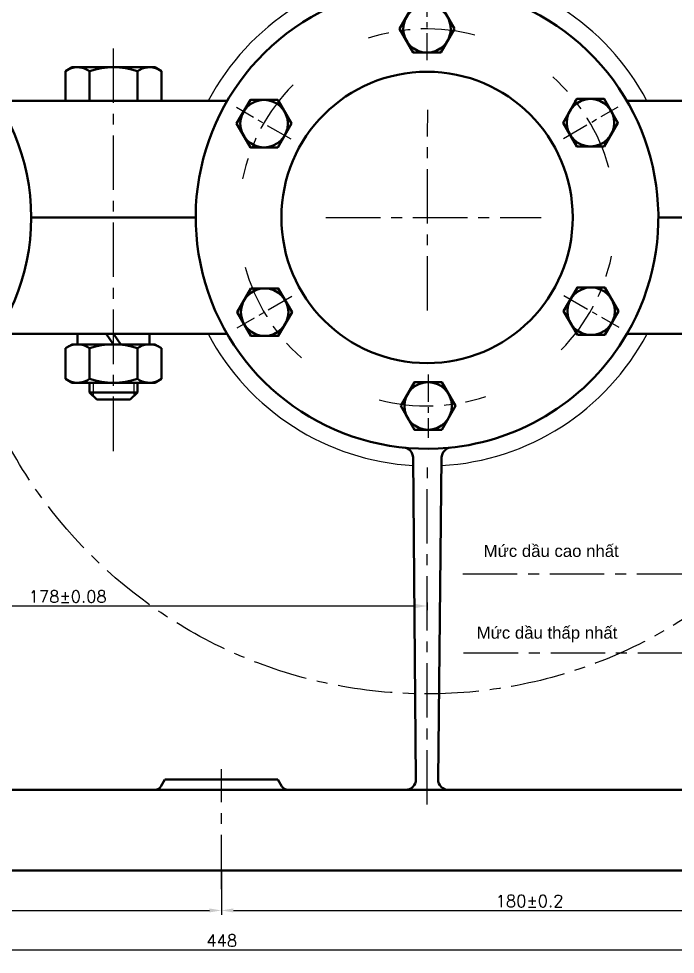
# Model space of a CAD drawing. Header units: millimetres. Extents: x -71 to 1456, y 37 to 827.
# Drawn here: x 158.6 to 350.2, y 383.9 to 656.8 of the extents above; entities that cross this region are included whole.
import ezdxf

# ---------------------------------------------------------------- set-up
doc = ezdxf.new("R2010")
doc.units = ezdxf.units.MM
doc.header["$LTSCALE"] = 0.5
doc.header["$PDMODE"] = 33
doc.header["$PDSIZE"] = 1
doc.linetypes.add('CENTER', pattern=[50.800000000000004, 31.75, -6.35, 6.35, -6.35])
doc.layers.add('BOL', color=7, linetype='Continuous', lineweight=50)
for name, color, linetype in [('CEN', 1, 'CENTER'), ('DIM', 124, 'Continuous'), ('HAT', 3, 'Continuous'), ('THIN', 151, 'Continuous'), ('TXT', 244, 'Continuous')]:
    doc.layers.add(name, color=color, linetype=linetype)
doc.styles.add('DIM', font='simplex.shx')
doc.styles.add('TXT', font='arial.ttf')
doc.dimstyles.new('ISO', dxfattribs={"dimscale": 0, "dimtxt": 3.5, "dimasz": 3.5, "dimexe": 1.25, "dimexo": 0, "dimgap": 1, "dimtad": 1, "dimtoh": 1, "dimtxsty": 'DIM', "dimcen": 2.5, "dimadec": 0, "dimazin": 0, "dimtfac": 1, "dimtmove": 0, "dimatfit": 3, "dimfxl": 1, "dimarcsym": 0})

# ---------------------------------------------------------------- blocks, each defined once
blk = doc.blocks.new('*U12')
at = {"layer": 'CEN'}
blk.add_arc((1.616003716040041, -53.62671080178086), 55, 75.32731451171436, 108.1834535769854, dxfattribs=at)
blk = doc.blocks.new('*U13')
at = {"layer": 'CEN', "color": 0, "linetype": 'ByBlock', "lineweight": -2, "transparency": 16777216}
blk.add_blockref('*U12', (556.4995151874525, 844.1836556418407), dxfattribs=at)
for p, rotation in [((603.7496109212161, 818.7698005116509), 299.9999999999999), ((510.865423169729, 815.9707999702495), 60.00000000000001), ((605.3656146372562, 765.1430897098701), 240), ((512.481426885769, 762.3440891684686), 120), ((559.7315226195326, 736.930234038279), 180)]:
    blk.add_blockref('*U12', p, dxfattribs=dict(at, rotation=rotation))
blk = doc.blocks.new('*D29')
at = {"layer": 'Defpoints', "color": 0, "transparency": 16777216}
for p in [(-66.24646905177839, 809.6002753386424), (191.1643749470035, 809.6002753386424), (-3.220819971996209, 408.3571202968044)]:
    blk.add_point(p, dxfattribs=at)
at = {"layer": 'DIM', "color": 0, "lineweight": -2, "transparency": 16777216}
for p, q in [((191.1643749470035, 809.6002753386424), (-67.49646905177838, 809.6002753386424)), ((-66.24646905177829, 411.8571202968044), (-66.24646905177839, 806.1002753386424)), ((-3.220819971996209, 408.3571202968044), (-67.4964690517783, 408.3571202968044))]:
    blk.add_line(p, q, dxfattribs=at)
at = {"layer": 'DIM', "color": 0, "transparency": 16777216}
for points in [[(-66.82980238511172, 806.1002753386424), (-65.66313571844506, 806.1002753386424), (-66.24646905177839, 809.6002753386424)], [(-66.82980238511162, 411.8571202968044), (-65.66313571844496, 411.8571202968044), (-66.24646905177829, 408.3571202968044)]]:
    blk.add_solid(points, dxfattribs=at)
at = {"layer": 'DIM', "color": 0, "transparency": 16777216, "insert": (-68.99646905177815, 596.1732899820013), "char_height": 3.5, "attachment_point": 5, "rotation": 90, "style": 'DIM'}
blk.add_mtext('{\\Fsimplex|c163;355}', dxfattribs=at)
blk = doc.blocks.new('*D32')
at = {"layer": 'Defpoints', "color": 0, "transparency": 16777216}
for p in [(-5.220819971996207, 410.3571202968042), (442.7791800280038, 410.3571202968042), (-5.220819971996209, 385.1437739907319)]:
    blk.add_point(p, dxfattribs=at)
at = {"layer": 'DIM', "color": 0, "lineweight": -2, "transparency": 16777216}
for p, q in [((-5.220819971996207, 410.3571202968042), (-5.220819971996209, 383.8937739907319)), ((442.7791800280038, 410.3571202968042), (442.7791800280038, 383.8937739907319)), ((439.2791800280038, 385.1437739907319), (-1.720819971996209, 385.1437739907319))]:
    blk.add_line(p, q, dxfattribs=at)
at = {"layer": 'DIM', "color": 0, "transparency": 16777216}
for points in [[(-1.720819971996209, 385.7271073240652), (-1.720819971996209, 384.5604406573986), (-5.220819971996209, 385.1437739907319)], [(439.2791800280038, 385.7271073240652), (439.2791800280038, 384.5604406573986), (442.7791800280038, 385.1437739907319)]]:
    blk.add_solid(points, dxfattribs=at)
at = {"layer": 'DIM', "color": 0, "transparency": 16777216, "insert": (217.885630263153, 387.8937739907319), "char_height": 3.5, "attachment_point": 5, "style": 'DIM'}
blk.add_mtext('448', dxfattribs=at)
blk = doc.blocks.new('*U84')
at = {"layer": 'BOL'}
blk.add_lwpolyline([(8.000000000000114, -0.0877360416228612), (4.000000000000057, 6.840467188652724), (-4.000000000000057, 6.840467188652724), (-8.000000000000114, -0.0877360416228612), (-4.000000000000057, -7.015939271898446), (4.000000000000057, -7.015939271898446)], close=True, dxfattribs=at)
blk.add_circle((0, -0.0877360416228612), 6.928203230275627, dxfattribs=at)
at = {"layer": 'CEN', "ltscale": 0.5}
blk.add_line((0, -9.232630697824106), (0, 9.232630697824106), dxfattribs=at)
blk = doc.blocks.new('*U85')
at = {"layer": 'BOL', "color": 0, "linetype": 'ByBlock', "lineweight": -2, "transparency": 16777216}
blk.add_blockref('*U84', (277.7791800280038, 653.944856338427), dxfattribs=at)
for p, rotation in [((230.1504389709207, 626.2647836665909), 59.99999999999999), ((325.5651966689549, 626.5371929686403), 300.0000000000001), ((230.3077145547886, 571.1770476249679), 120), ((325.7224722528228, 571.4494569270172), 240), ((278.0937311957396, 543.7693842551811), 180)]:
    blk.add_blockref('*U84', p, dxfattribs=dict(at, rotation=rotation))
blk = doc.blocks.new('*D91')
at = {"layer": 'Defpoints', "color": 0, "transparency": 16777216}
for p in [(99.82918002800379, 486.7000019489718), (277.8333015529626, 486.5015354232274), (277.8333015529626, 485.5025765024369)]:
    blk.add_point(p, dxfattribs=at)
at = {"layer": 'DIM', "color": 0, "lineweight": -2, "transparency": 16777216}
for p, q in [((99.82918002800379, 486.7000019489718), (99.82918002800379, 484.2525765024369)), ((277.8333015529626, 486.5015354232274), (277.8333015529626, 484.2525765024369)), ((103.3291800280038, 485.5025765024369), (274.3333015529626, 485.5025765024369))]:
    blk.add_line(p, q, dxfattribs=at)
at = {"layer": 'DIM', "color": 0, "transparency": 16777216}
for points in [[(103.3291800280038, 486.0859098357702), (103.3291800280038, 484.9192431691036), (99.82918002800379, 485.5025765024369)], [(274.3333015529626, 486.0859098357702), (274.3333015529626, 484.9192431691036), (277.8333015529626, 485.5025765024369)]]:
    blk.add_solid(points, dxfattribs=at)
at = {"layer": 'DIM', "color": 0, "transparency": 16777216, "insert": (172.9094840107828, 488.2525765024369), "char_height": 3.5, "attachment_point": 5, "style": 'DIM'}
blk.add_mtext('178%%P{\\Fsimplex|c163;0.08}', dxfattribs=at)
blk = doc.blocks.new('*D94')
at = {"layer": 'Defpoints', "color": 0, "transparency": 16777216}
for p in [(37.77918002800357, 408.3571202968042), (217.7791800280038, 402.8571202968042), (217.7791800280038, 396.6871853580844)]:
    blk.add_point(p, dxfattribs=at)
at = {"layer": 'DIM', "color": 0, "lineweight": -2, "transparency": 16777216}
for p, q in [((37.77918002800357, 408.3571202968042), (37.77918002800357, 395.4371853580844)), ((217.7791800280038, 402.8571202968042), (217.7791800280038, 395.4371853580844)), ((41.27918002800357, 396.6871853580844), (214.2791800280038, 396.6871853580844))]:
    blk.add_line(p, q, dxfattribs=at)
at = {"layer": 'DIM', "color": 0, "transparency": 16777216}
for points in [[(41.27918002800357, 397.2705186914177), (41.27918002800357, 396.1038520247511), (37.77918002800357, 396.6871853580844)], [(214.2791800280038, 397.2705186914177), (214.2791800280038, 396.1038520247511), (217.7791800280038, 396.6871853580844)]]:
    blk.add_solid(points, dxfattribs=at)
at = {"layer": 'DIM', "color": 0, "transparency": 16777216, "insert": (127.730278133445, 399.4371853580844), "char_height": 3.5, "width": 21.15473538228252, "attachment_point": 5, "style": 'DIM'}
blk.add_mtext('180{\\Fsimplex|c163;%%P0.2}', dxfattribs=at)
blk = doc.blocks.new('*D95')
at = {"layer": 'Defpoints', "color": 0, "transparency": 16777216}
for p in [(217.7791800280038, 408.3571202968042), (397.7791800280038, 402.8571202968042), (397.7791800280038, 396.6871853580844)]:
    blk.add_point(p, dxfattribs=at)
at = {"layer": 'DIM', "color": 0, "lineweight": -2, "transparency": 16777216}
for p, q in [((217.7791800280038, 408.3571202968042), (217.7791800280038, 395.4371853580844)), ((397.7791800280038, 402.8571202968042), (397.7791800280038, 395.4371853580844)), ((221.2791800280038, 396.6871853580844), (394.2791800280038, 396.6871853580844))]:
    blk.add_line(p, q, dxfattribs=at)
at = {"layer": 'DIM', "color": 0, "transparency": 16777216}
for points in [[(221.2791800280038, 397.2705186914177), (221.2791800280038, 396.1038520247511), (217.7791800280038, 396.6871853580844)], [(394.2791800280038, 397.2705186914177), (394.2791800280038, 396.1038520247511), (397.7791800280038, 396.6871853580844)]]:
    blk.add_solid(points, dxfattribs=at)
at = {"layer": 'DIM', "color": 0, "transparency": 16777216, "insert": (307.6826979117127, 399.4371853580844), "char_height": 3.5, "width": 21.15473538228252, "attachment_point": 5, "style": 'DIM'}
blk.add_mtext('180{\\Fsimplex|c163;%%P0.2}', dxfattribs=at)

msp = doc.modelspace()

# ---------------------------------------------------------------- hatches: boundary and pattern name
at = {"layer": 'HAT'}
h = msp.add_hatch(dxfattribs=at)
h.set_pattern_fill('LINE', color=256, scale=0.5, angle=45)
h.set_pattern_definition([(45, (-280.3363388754888, -191.6998245432557), (-1.122532015133644, 1.122532015133644), [])])
edge = h.paths.add_edge_path()
edge.add_spline(control_points=[(356.799335979162, 632.857120296805), (357.849439804227, 627.1557465489326), (359.9570033103596, 615.6788746682788), (354.3366368401654, 604.4334559514003), (354.4884425024088, 598.8571202968043)], knot_values=[0.02823656321188532, 0.02823656321188532, 0.02823656321188532, 0.02823656321188532, 17.12019670394834, 34.4349403870992, 34.4349403870992, 34.4349403870992, 34.4349403870992], degree=3, periodic=0)
edge.add_line((354.4884425024088, 598.8571202968042), (365.1229105281275, 598.8571202968043))
edge.add_line((365.1229105281275, 598.8571202968043), (365.1229105281269, 632.8571202968049))
edge.add_line((365.1229105281269, 632.8571202968049), (356.799335979162, 632.8571202968049))
edge = h.paths.add_edge_path()
edge.add_spline(control_points=[(391.7626105666347, 598.857120296804), (391.7612775883558, 598.8665395778104), (390.9511297050353, 604.5755635926818), (388.8001952938866, 610.1594517238678), (388.205065327644, 615.8526020013741), (388.2028757785506, 615.8737535249927)], knot_values=[17.05571399194726, 17.05571399194726, 17.05571399194726, 17.05571399194726, 17.08429161210942, 34.377330847642, 34.44181355964304, 34.44181355964304, 34.44181355964304, 34.44181355964304], degree=3, periodic=0)
edge.add_spline(control_points=[(388.2028757785506, 615.8737535249927), (387.6246943573053, 621.4591126405327), (388.5347021628124, 627.1580227907322), (389.4471654368486, 632.8571202968047)], knot_values=[0.0281414273082774, 0.0281414273082774, 0.0281414273082774, 0.0281414273082774, 17.05571399194726, 17.05571399194726, 17.05571399194726, 17.05571399194726], degree=3, periodic=0)
edge.add_line((389.4471654368486, 632.8571202968046), (381.1229105281067, 632.8571202968047))
edge.add_line((381.1229105281067, 632.8571202968047), (381.1229105281064, 598.8571202968042))
edge.add_line((381.1229105281064, 598.8571202968042), (391.7626105666347, 598.8571202968042))
edge = h.paths.add_edge_path()
edge.add_spline(control_points=[(441.2806544788202, 637.0068740999462), (440.7007662444869, 636.4101929879041), (440.1208780101536, 635.813511875862), (439.5495585471741, 635.2138199442636)], knot_values=[0, 0, 0, 0, 2.392851192644967, 2.392851192644967, 2.392851192644967, 2.392851192644967], degree=3, periodic=0)
edge.add_spline(control_points=[(439.5495585471741, 635.2138199442636), (439.3537097954796, 635.0082450884863), (439.1588679803957, 634.8023164241741), (438.9653782805674, 634.5959126654889)], knot_values=[2.392851192644967, 2.392851192644967, 2.392851192644967, 2.392851192644967, 3.21312242343073, 3.21312242343073, 3.21312242343073, 3.21312242343073], degree=3, periodic=0)
edge.add_spline(control_points=[(438.9653782805674, 634.5959126654889), (438.8051683969566, 634.425009913636), (438.6458855067008, 634.2537814430066), (438.4877255566481, 634.0821584035197)], knot_values=[3.21312242343073, 3.21312242343073, 3.21312242343073, 3.21312242343073, 3.892308749784435, 3.892308749784435, 3.892308749784435, 3.892308749784435], degree=3, periodic=0)
edge.add_spline(control_points=[(438.4877255566481, 634.0821584035197), (437.9815631136397, 633.5329097668434), (437.486901877828, 632.9796199370815), (437.0101645616419, 632.4200321579981)], knot_values=[3.892308749784435, 3.892308749784435, 3.892308749784435, 3.892308749784435, 6.065922297906637, 6.065922297906637, 6.065922297906637, 6.065922297906637], degree=3, periodic=0)
edge.add_spline(control_points=[(437.0101645616419, 632.4200321579981), (436.7353014938536, 632.0974016266053), (436.4663965217299, 631.7726775919316), (436.204680566335, 631.4454275437531)], knot_values=[6.065922297906637, 6.065922297906637, 6.065922297906637, 6.065922297906637, 7.319119955692527, 7.319119955692527, 7.319119955692527, 7.319119955692527], degree=3, periodic=0)
edge.add_spline(control_points=[(436.204680566335, 631.4454275437531), (436.0556354104152, 631.2590612429979), (435.9089218049906, 631.0718757025245), (435.7647670991415, 630.883791038412)], knot_values=[7.319119955692527, 7.319119955692527, 7.319119955692527, 7.319119955692527, 8.032806058709674, 8.032806058709674, 8.032806058709674, 8.032806058709674], degree=3, periodic=0)
edge.add_spline(control_points=[(435.7647670991415, 630.883791038412), (435.7289713163635, 630.8370867859162), (435.6933333162629, 630.7903270931299), (435.6578565798264, 630.7435107369351)], knot_values=[8.032806058709674, 8.032806058709674, 8.032806058709674, 8.032806058709674, 8.210025058012187, 8.210025058012187, 8.210025058012187, 8.210025058012187], degree=3, periodic=0)
edge.add_spline(control_points=[(435.6578565798264, 630.7435107369351), (435.3833120373211, 630.3812120481531), (435.1184252197009, 630.0155199128952), (434.8648094070796, 629.6458674709764)], knot_values=[8.210025058012187, 8.210025058012187, 8.210025058012187, 8.210025058012187, 9.581473335774389, 9.581473335774389, 9.581473335774389, 9.581473335774389], degree=3, periodic=0)
edge.add_spline(control_points=[(434.8648094070796, 629.6458674709764), (434.864809148249, 629.6458670937233), (434.8648088894182, 629.6458667164701), (434.8648086305876, 629.6458663392169)], knot_values=[9.581473335774389, 9.581473335774389, 9.581473335774389, 9.581473335774389, 9.581474735422322, 9.581474735422322, 9.581474735422322, 9.581474735422322], degree=3, periodic=0)
edge.add_spline(control_points=[(434.8648086305876, 629.6458663392169), (434.6922027795136, 629.3942882500495), (434.5248175373009, 629.140875789231), (434.3631614701063, 628.8854502612559)], knot_values=[9.581474735422322, 9.581474735422322, 9.581474735422322, 9.581474735422322, 10.51485509610781, 10.51485509610781, 10.51485509610781, 10.51485509610781], degree=3, periodic=0)
edge.add_spline(control_points=[(434.3631614701063, 628.8854502612559), (434.2365437980364, 628.6853873356838), (434.1134408944272, 628.4840894216659), (433.9940971329436, 628.2814706533318)], knot_values=[10.51485509610781, 10.51485509610781, 10.51485509610781, 10.51485509610781, 11.24592848219685, 11.24592848219685, 11.24592848219685, 11.24592848219685], degree=3, periodic=0)
edge.add_spline(control_points=[(433.9940971329436, 628.2814706533318), (433.9811520751242, 628.2594928671549), (433.9682512453035, 628.2374995405324), (433.9553949553472, 628.215490563884)], knot_values=[11.24592848219685, 11.24592848219685, 11.24592848219685, 11.24592848219685, 11.32522703233226, 11.32522703233226, 11.32522703233226, 11.32522703233226], degree=3, periodic=0)
edge.add_spline(control_points=[(433.9553949553472, 628.215490563884), (433.7216127673958, 627.8152734924751), (433.5025584653468, 627.4098814659802), (433.3001072790228, 626.9986555826283)], knot_values=[11.32522703233226, 11.32522703233226, 11.32522703233226, 11.32522703233226, 12.7672129096864, 12.7672129096864, 12.7672129096864, 12.7672129096864], degree=3, periodic=0)
edge.add_spline(control_points=[(433.3001072790228, 626.9986555826283), (433.2347871945383, 626.8659751576307), (433.1480520786254, 626.6841789733538), (433.0646495091328, 626.5012118282099), (433.0426302930123, 626.4523082428468)], knot_values=[12.7672129096864, 12.7672129096864, 12.7672129096864, 12.7672129096864, 13.23246402055633, 13.40178651333363, 13.40178651333363, 13.40178651333363, 13.40178651333363], degree=3, periodic=0)
edge.add_spline(control_points=[(433.0426302930123, 626.4523082428468), (433.0237288883237, 626.4103291618196), (433.0050006372224, 626.3682891517807), (432.9864440972106, 626.3261886441919)], knot_values=[13.40178651333363, 13.40178651333363, 13.40178651333363, 13.40178651333363, 13.5471337837076, 13.5471337837076, 13.5471337837076, 13.5471337837076], degree=3, periodic=0)
edge.add_arc((284.1906966914614, 607.3571202968054), 150.0000000000007, -3.979039320256561e-13, 7.2651030748361904, ccw=False)
edge.add_line((434.1906966914622, 607.3571202968044), (434.1906966914622, 598.857120296804))
edge.add_line((434.1906966914622, 598.857120296804), (451.4872398462367, 598.857120296804))
edge.add_line((451.4872398462367, 598.857120296804), (451.4872398462367, 615.8571202968042))
edge.add_line((451.4872398462367, 615.8571202968042), (446.5291800280038, 615.8571202968042))
edge.add_line((446.5291800280038, 615.8571202968042), (444.7654445944841, 615.8576232707935))
edge.add_arc((444.7660149452968, 617.8576231894685), 2.000000000000044, 180.7541031707201, 269.9836606525731, ccw=False)
edge.add_arc((292.7791800280038, 615.8571202968047), 150.0000000000001, 0.7541031707192516, 8.10562106942672)
edge = h.paths.add_edge_path()
edge.add_line((421.237854736477, 705.3467961991806), (420.4880280121161, 704.5969694748197))
edge.add_line((420.4880280121161, 704.5969694748197), (420.4334287476565, 670.1099525983354))
edge.add_arc((284.1906966914601, 607.3571202968047), 150.0000000000019, 23.863629226667683, 24.73059959093041, ccw=False)
edge.add_line((421.3673393023178, 668.0412922200796), (421.237854736477, 705.3467961991806))
edge = h.paths.add_edge_path()
edge.add_spline(control_points=[(395.8473388261564, 724.8385620286833), (393.7930415196605, 721.1532751871774), (391.738744213165, 717.4679883456716), (390.2567138694452, 713.4231374747859)], knot_values=[0, 0, 0, 0, 12.71090103621006, 12.71090103621006, 12.71090103621006, 12.71090103621006], degree=3, periodic=0)
edge.add_arc((284.1906966914615, 607.3571202968042), 150.0000000000009, 32.060893538248024, 44.9999999999996, ccw=False)
edge.add_line((411.3133601370824, 686.9801599178313), (411.2380287236606, 705.3466232246866))
edge.add_line((411.2380287236606, 705.3466232246866), (411.2378552428218, 705.3467967055254))
edge.add_line((411.2378552428218, 705.3467967055254), (411.2380280121161, 705.3467967055254))
edge.add_line((411.2380280121161, 705.3467967055254), (411.2380280121161, 723.2567966984517))
edge.add_line((411.2380280121161, 723.2567966984517), (409.6515299933076, 724.8432947172602))
edge.add_line((409.6515299933076, 724.8432947172602), (395.8473388261564, 724.8385620286833))
edge = h.paths.add_edge_path()
edge.add_spline(control_points=[(423.769027450242, 662.2924421088471), (424.9990679187372, 661.2541958223015), (426.1975705853575, 660.1703976356381), (427.3712002557607, 659.0506739192305)], knot_values=[79.08232692151397, 79.08232692151415, 79.08232692151415, 79.08232692151415, 83.98908426683525, 83.98908426683525, 83.98908426683525, 83.98908426683525], degree=3, periodic=0)
edge.add_spline(control_points=[(427.3712002557607, 659.0506739192305), (428.7005659026934, 657.7823673313977), (429.9980194891362, 656.4679682797411), (431.2732466390588, 655.1214662799981)], knot_values=[83.98908426683525, 83.98908426683525, 83.98908426683525, 83.98908426683525, 89.54694874248732, 89.54694874248732, 89.54694874248732, 89.54694874248732], degree=3, periodic=0)
edge.add_spline(control_points=[(431.2732466390588, 655.1214662799981), (432.7990867254167, 653.5103441142777), (434.293105888281, 651.8532611192518), (435.7718958707283, 650.1741817242234)], knot_values=[89.54694874248732, 89.54694874248732, 89.54694874248732, 89.54694874248732, 96.19706783068952, 96.19706783068952, 96.19706783068952, 96.19706783068952], degree=3, periodic=0)
edge.add_spline(control_points=[(435.7718958707283, 650.1741817242234), (437.12924327765, 648.6329932593911), (438.4737601258981, 647.0732728648612), (439.8182769741462, 645.5135524703313)], knot_values=[96.19706783068952, 96.19706783068952, 96.19706783068952, 96.19706783068952, 102.3010596126416, 102.3010596126416, 102.3010596126416, 102.3010596126416], degree=3, periodic=0)
edge.add_arc((292.779180028004, 615.8571202968054), 149.9999999999999, 11.40305148448952, 18.25880254906098)
edge.add_line((435.2268304110719, 662.8535765498378), (435.2445251946131, 719.848802311049))
edge.add_arc((430.2445254355779, 719.8503546149879), 4.999999999999991, 359.9822119068706, 450.0196435319741)
edge.add_line((430.2428112140631, 724.8503543211323), (422.8290438667487, 724.8478125530844))
edge.add_line((422.8290438667487, 724.8478125530844), (421.2380280121161, 723.2567966984517))
edge.add_line((421.2380280121161, 723.2567966984517), (421.2377685655259, 705.3716227160597))
edge.add_line((421.2377685655259, 705.3716227160597), (421.3673393023178, 668.0412922200796))
edge.add_arc((284.1906966914607, 607.3571202968062), 150.0000000000007, 21.483635969703187, 23.863629226667285, ccw=False)
edge = h.paths.add_edge_path()
edge.add_line((411.9880280121161, 704.5966239362311), (411.2380287236606, 705.3466232246866))
edge.add_line((411.2380287236606, 705.3466232246866), (411.3133601370822, 686.9801599178315))
edge.add_arc((284.1906966914634, 607.3571202968016), 150.0000000000006, 31.570539360135797, 32.060893538249275, ccw=False)
edge.add_line((411.9901337892225, 685.8893040019303), (411.9880280121161, 704.5966239362311))
edge = h.paths.add_edge_path()
edge.add_arc((292.7791800280036, 615.857120296804), 150.0000000000009, 80.3615465219213, 90.00000000000006)
edge.add_line((292.7791800280035, 765.857120296805), (259.1643749470037, 765.857120296805))
edge.add_arc((259.1643749470037, 767.857120296805), 2, 187.3784429185919, 270, ccw=False)
edge.add_line((257.1809358459809, 767.6002753386418), (250.1643749470037, 767.6002753386418))
edge.add_line((250.1643749470037, 767.6002753386418), (250.1643749470037, 760.6002753386418))
edge.add_line((250.1643749470037, 760.6002753386418), (250.1643749470039, 757.357120296805))
edge.add_line((250.1643749470039, 757.357120296805), (284.1906966914644, 757.3571202968044))
edge.add_arc((284.1906966914632, 607.3571202968043), 150.0000000000001, 83.31352742689609, 89.99999999999949, ccw=False)
edge.add_spline(control_points=[(301.6561339076679, 756.3368454369951), (302.3855801421034, 756.6098583835438), (303.1317064734167, 756.898624092612), (303.8952164101465, 757.2040057082431)], knot_values=[2.715441316485468, 2.715441316485468, 2.715441316485468, 2.715441316485468, 3.175469573097345, 3.175469573097345, 3.175469573097345, 3.175469573097345], degree=3, periodic=0)
edge.add_spline(control_points=[(303.8952164101465, 757.2040057082431), (305.8030325119224, 757.9670762793776), (307.819387031926, 758.8338919696938), (309.9552557357179, 759.8179190928806)], knot_values=[1.565948332811986, 1.565948332811986, 1.565948332811986, 1.565948332811986, 2.715441316485468, 2.715441316485468, 2.715441316485468, 2.715441316485468], degree=3, periodic=0)
edge.add_spline(control_points=[(309.9552557357179, 759.8179190928806), (312.4346467853013, 760.9602121736516), (315.0750877141702, 762.2604520898218), (317.893747571824, 763.7397037780482)], knot_values=[0.2315766974117068, 0.2315766974117068, 0.2315766974117068, 0.2315766974117068, 1.565948332811986, 1.565948332811986, 1.565948332811986, 1.565948332811986], degree=3, periodic=0)
h.paths.add_polyline_path([(250.1643749470037, 760.6002753386418), (249.4643749470036, 759.9002753386419), (249.4643749470035, 757.3571202968051), (250.1643749470039, 757.3571202968051)])
h.paths.add_polyline_path([(244.8643749470057, 759.9002753386401), (244.1643749470039, 760.6002753386416), (244.1643749470031, 757.3571202968051), (244.864374947006, 757.3571202968051)])
h.paths.add_polyline_path([(244.1643749470039, 760.6002753386418), (244.1643749470038, 767.6002753386418), (234.1643749470037, 767.6002753386418), (234.1643749470039, 757.3571202968052), (244.1643749470031, 757.3571202968051)])
edge = h.paths.add_edge_path()
edge.add_arc((472.2791800280038, 613.8571202968042), 2, 0, 90)
edge.add_line((472.2791800280038, 615.8571202968042), (470.5291800280038, 615.8571202968042))
edge.add_line((470.5291800280038, 615.8571202968042), (465.5291800280038, 615.8571202968042))
edge.add_line((465.5291800280038, 615.8571202968042), (465.5291800280038, 598.8571202968042))
edge.add_line((465.5291800280038, 598.8571202968042), (474.2791800280038, 598.8571202968042))
edge.add_line((474.2791800280038, 598.8571202968042), (474.2791800280038, 613.8571202968042))
h = msp.add_hatch(dxfattribs=at)
h.set_pattern_fill('LINE', color=256, scale=0.5, angle=135)
h.set_pattern_definition([(135, (0, -10.00000000000011), (-1.122532015133644, -1.122532015133644), [])])
edge = h.paths.add_edge_path()
edge.add_line((365.1229105281274, 598.8571202968043), (354.4884425024071, 598.8571202968042))
edge.add_spline(control_points=[(354.4884425024071, 598.8571202968042), (354.6626313306552, 593.100744991493), (361.2122945711576, 582.1095420507354), (359.067224978022, 570.4838608331954), (358.0290277483518, 564.8571202968031)], knot_values=[34.44003344786493, 34.44003344786493, 34.44003344786493, 34.44003344786505, 52.31537514772702, 69.08165357761033, 69.08165357761033, 69.08165357761033, 69.08165357761033], degree=3, periodic=0)
edge.add_line((358.0290277483518, 564.8571202968033), (365.1229105281279, 564.8571202968033))
edge.add_line((365.1229105281279, 564.8571202968033), (365.1229105281274, 598.8571202968043))
edge = h.paths.add_edge_path()
edge.add_spline(control_points=[(388.2020070079993, 564.8571202968035), (389.3085935595152, 570.4007890443697), (391.5395968952398, 581.577450690068), (392.5704480789582, 593.1629805259649), (391.7626105666371, 598.8571202968042)], knot_values=[34.43199704047842, 34.43199704047842, 34.43199704047842, 34.43199704047842, 51.43475839703261, 68.71148222944817, 68.71148222944817, 68.71148222944817, 68.71148222944825], degree=3, periodic=0)
edge.add_line((391.7626105666371, 598.8571202968042), (381.122910528107, 598.8571202968042))
edge.add_line((381.122910528107, 598.8571202968042), (381.1229105281072, 564.8571202968034))
edge.add_line((381.1229105281072, 564.8571202968034), (385.1729105281163, 564.8571202968034))
edge.add_line((385.1729105281163, 564.8571202968034), (388.2020070079993, 564.8571202968035))
edge = h.paths.add_edge_path()
edge.add_line((451.4872398462367, 598.857120296804), (434.1904881619344, 598.857120296804))
edge.add_line((434.1904881619344, 598.857120296804), (434.189580240844, 561.8487917977965))
edge.add_spline(control_points=[(434.189580240844, 561.8487917977965), (436.5253490864412, 559.8862580548513), (439.6522645572225, 558.7956640530166), (442.7791800280037, 557.7050700511818)], knot_values=[0, 0, 0, 0, 9.536857680438663, 9.536857680438663, 9.536857680438663, 9.536857680438663], degree=3, periodic=0)
edge.add_line((442.7791800280037, 557.7050700511818), (442.7791800280036, 578.8571202968042))
edge.add_arc((444.7791800280036, 578.8571202968042), 2, 90.00000000005213, 180, ccw=False)
edge.add_line((444.7791800280017, 580.8571202968042), (445.0332099371201, 580.8571202968042))
edge.add_line((445.0332099371201, 580.8571202968042), (445.2872398462366, 580.8571202968042))
edge.add_line((445.2872398462366, 580.8571202968042), (451.4872398462367, 580.8571202968042))
edge.add_line((451.4872398462367, 580.8571202968042), (451.4872398462367, 598.857120296804))
h.paths.add_polyline_path([(474.2791800280038, 598.8571202968042), (465.5291800280038, 598.8571202968042), (465.5291800280038, 580.8571202968042), (469.0791800280039, 580.8571202968042), (471.6872398462367, 580.8571202968042), (472.2791800280042, 580.8571202968043, 0.4142135623730389), (474.2791800280038, 582.8571202968043)])
edge = h.paths.add_edge_path()
edge.add_line((444.6195731962766, 522.4694298160217), (446.0337867586496, 523.8836433783944))
edge.add_line((446.0337867586496, 523.8836433783944), (444.638124648445, 525.279305488599))
edge.add_line((444.638124648445, 525.279305488599), (445.3457868206523, 525.9869676608065))
edge.add_line((445.3457868206523, 525.9869676608065), (443.8823805975811, 527.4504666696836))
edge.add_arc((446.0889812095238, 529.9181568913275), 3.310374796095337, 181.0666339608609, 228.1970206479062, ccw=False)
edge.add_line((442.7791800280038, 529.8565336048874), (442.7791800280038, 533.4213108658851))
edge.add_spline(control_points=[(442.7791800280038, 533.4213108658851), (439.8624393455915, 530.5080691521666), (436.9456986631792, 527.5948274384481), (434.264444927423, 524.4734130951725)], knot_values=[0, 0, 0, 0, 12.35174434435009, 12.35174434435009, 12.35174434435009, 12.35174434435009], degree=3, periodic=0)
edge.add_line((434.264444927423, 524.4734130951724), (434.276543819981, 510.8539242381579))
edge.add_line((434.276543819981, 510.8539242381579), (436.0635811439194, 512.6406455575286))
edge.add_line((436.0635811439194, 512.6406455575286), (435.4271850408514, 513.2770416605964))
edge.add_line((435.4271850408514, 513.2770416605964), (438.9627189467843, 516.8125755665294))
edge.add_line((438.9627189467843, 516.8125755665294), (444.6195731962766, 522.4694298160217))
h.paths.add_polyline_path([(446.6701828617175, 523.2472472753265), (446.0337867586496, 523.8836433783944), (444.6195731962766, 522.4694298160217), (445.2559692993444, 521.8330337129538)])
h.paths.add_polyline_path([(438.9627189467845, 515.5397833603937), (438.9627189467845, 516.8125755665296), (435.4271850408514, 513.2770416605964), (436.0635811439194, 512.6406455575286)], flags=17)
h.paths.add_polyline_path([(454.5190681328882, 515.398362004156), (453.8826720298203, 516.0347581072239), (452.4684584674472, 514.6205445448511), (453.1048545705154, 513.984148441783)])
h.paths.add_polyline_path([(447.4480003210233, 508.3272941922908), (446.1752081148873, 508.3272941922908), (443.9831770932087, 506.1352631706123), (444.6195731962766, 505.4988670675444)], flags=17)
h.paths.add_polyline_path([(437.2791800280041, 441.8571202968037), (434.2791800280039, 441.8571202968037), (434.2791800280039, 440.3571202968039)])
h.paths.add_polyline_path([(434.2791800280039, 423.3571202968044), (434.2791800280039, 421.8571202968047), (437.2791800280039, 421.8571202968047)], flags=17)
edge = h.paths.add_edge_path()
edge.add_line((397.7791800280038, 426.9535796410871), (360.2783246793799, 427.5654554994303))
edge.add_spline(control_points=[(360.2783246793799, 427.5654554994304), (359.6300932654555, 424.4859739567027), (358.9327302695135, 421.4215471267529), (358.2353672735717, 418.3571202968031)], knot_values=[0, 0, 0, 0, 9.432237919279297, 9.432237919279297, 9.432237919279297, 9.432237919279297], degree=3, periodic=0)
edge.add_line((358.2353672735717, 418.3571202968031), (397.7791800280038, 418.3571202968034))
edge.add_line((397.7791800280038, 418.3571202968034), (397.7791800280038, 426.9535796410871))
h.paths.add_polyline_path([(442.3059217955137, 481.5027412134664, -0.2036203834933818), (443.7695689879431, 485.1287645982319), (461.4507349688224, 502.8099305791106, 0.4142042773973667), (461.4508470469856, 509.8808863092601), (456.6306709834873, 514.7013679911933), (455.9233441424158, 513.9940859946283), (454.5190681328882, 515.398362004156), (453.1048545705154, 513.984148441783), (447.4480003210233, 508.3272941922908), (444.6195731962766, 505.4988670675444), (443.9831770932087, 506.1352631706123), (434.2791800280039, 496.4312661054071), (434.2791800280039, 494.8571202968042), (434.2791800280039, 481.9813609647409), (434.2791800280039, 471.8571202968042), (434.2791800280038, 441.8571202968037), (437.2791800280041, 441.8571202968037), (450.2791800280045, 441.8571202968037), (450.2791800280045, 448.357120296803, 0.4142135623730951), (448.7791800280045, 449.857120296803), (445.8249236003002, 449.857120296803, -0.4089224026100177), (442.825414941283, 452.8028266095033)])
edge = h.paths.add_edge_path()
edge.add_line((28.77918002800357, 434.8571202968042), (25.73534965881333, 434.8571202968042))
edge.add_spline(control_points=[(25.73534965881345, 434.8571202968043), (25.02379770786094, 433.8579639541605), (24.31224575690844, 432.8588076115167), (23.71374389690548, 431.8571202968042)], knot_values=[0, 0, 0, 0, 3.297119388566812, 3.297119388566812, 3.297119388566812, 3.297119388566812], degree=3, periodic=0)
edge.add_spline(control_points=[(23.71374389690548, 431.8571202968042), (22.71901986095193, 430.1922926412155), (21.01971756267027, 426.0294182969299), (27.14081074253379, 418.4496469829839), (22.67742454564274, 411.9822943556991), (23.4807450188709, 408.4560483977571), (23.50328200858206, 408.3571202968042)], knot_values=[3.297119388566812, 3.297119388566812, 3.297119388566812, 3.297119388566812, 8.777008632686483, 16.94219110543405, 27.47197845068494, 27.77591637210676, 27.77591637210676, 27.77591637210676, 27.77591637210676], degree=3, periodic=0)
edge.add_line((23.50328200858206, 408.3571202968042), (28.77918002800357, 408.3571202968042))
edge.add_line((28.77918002800357, 408.3571202968042), (28.77918002800357, 434.8571202968042))
edge = h.paths.add_edge_path()
edge.add_spline(control_points=[(52.02413195185545, 408.3571202968042), (52.05714009545627, 408.4560127726173), (53.20407394448989, 411.8922292801689), (48.69313290961393, 418.3460540619777), (53.62262801965343, 426.008738280189), (52.2636719865022, 430.1901804320873), (51.47335713163859, 431.8571202968036)], knot_values=[3.193169120037204, 3.193169120037204, 3.193169120037204, 3.193169120037204, 3.505190587072985, 14.03497793232387, 22.00847593523878, 27.32409861360901, 27.32409861360901, 27.32409861360901, 27.32409861360901], degree=3, periodic=0)
edge.add_spline(control_points=[(51.47335713163859, 431.8571202968036), (50.99860391036012, 432.8584744603769), (50.43481453066694, 433.8577973785905), (49.87102515097376, 434.8571202968042)], knot_values=[0, 0, 0, 0, 3.193169120037203, 3.193169120037203, 3.193169120037203, 3.193169120037203], degree=3, periodic=0)
edge.add_line((49.87102515097382, 434.8571202968042), (46.77918002800607, 434.8571202968042))
edge.add_line((46.77918002800607, 434.8571202968042), (46.77918002800607, 408.3571202968042))
edge.add_line((46.77918002800607, 408.3571202968042), (52.02413195185551, 408.3571202968042))
h.paths.add_polyline_path([(450.279180028004, 421.8571202968045), (437.2791800280041, 421.8571202968046), (434.2791800280039, 421.8571202968047), (434.2791800280039, 423.3571202968042), (408.4017409782965, 423.3571202968042, -0.1989123673796358), (404.866207072364, 424.8215863908712), (404.2093165066869, 425.4784769565482, 0.1631592602734153), (401.3638806867885, 426.8950905273826), (397.7791800280038, 426.9535796410871), (397.7791800280038, 418.3571202968034), (401.2596053545649, 418.3571202968025, -0.2039567948338748), (404.8630273837232, 416.823436739336, 0.1989792239083791), (408.4041968863109, 415.3571202968033), (448.7791800280045, 415.3571202968031, 0.4142135623730959), (450.2791800280045, 416.8571202968031)])

# ---------------------------------------------------------------- linework, layer by layer
at = {"layer": 'BOL'}
for p, q in [((172.2791800280151, 641.5446899386187), (174.2059659282739, 642.657120296804)), ((172.2791800280151, 641.5446899386187), (172.2791800280151, 632.8571202968038)), ((198.3523941277558, 642.6571202968038), (174.2059659282735, 642.6571202968038)), ((179.2791800280151, 641.5446899386187), (179.2791800280151, 632.8571202968038)), ((193.2791800280151, 632.8571202968038), (193.2791800280151, 641.5446899386185)), ((200.2791800280147, 641.5446899386187), (198.3523941277558, 642.657120296804)), ((200.2791800280151, 632.8571202968038), (200.2791800280151, 641.5446899386183)), ((152.2220060388129, 632.8571202968042), (219.467517386642, 632.8571202968043)), ((387.1229105281166, 632.8853769511318), (336.0749489962056, 632.884364093592)), ((162.2791800280039, 598.8571202968044), (210.2791800280038, 598.8571202968043)), ((345.2791800280038, 598.8571202968042), (366.122910528127, 598.8571202968043)), ((152.2220060388128, 564.8571202968039), (219.4675173866421, 564.8571202968038)), ((186.2982316925684, 561.8308008858629), (184.1791800280141, 564.8571202968031)), ((188.3982257877073, 561.8308093189019), (186.2791800280053, 564.8571202968031)), ((336.090842669365, 564.857120296803), (390.6053094771318, 564.8571202968035)), ((172.278716645198, 560.7183789607167), (174.2055025454568, 561.830809318902)), ((174.2055025454568, 561.830809318902), (198.3519307449386, 561.830809318902)), ((179.2787166451981, 560.7183789607167), (179.2787166451984, 551.7432396770872)), ((193.278716645198, 560.7183789607166), (193.2787166451975, 551.7432396770873)), ((200.2787166451975, 560.7183789607167), (198.3519307449386, 561.830809318902)), ((172.278716645198, 551.743239677087), (174.2055025454568, 550.6308093189017)), ((200.2787166451975, 551.743239677087), (198.3519307449386, 550.6308093189017)), ((179.2787166451984, 550.6308093189018), (179.2787166451984, 547.8308093189019)), ((193.2787166451975, 547.8308093189017), (193.2787166451975, 550.6308093189018)), ((179.2787166451984, 547.8308093189019), (193.2787166451975, 547.8308093189017)), ((179.2787166451984, 547.8308093189019), (181.3787166451986, 545.7308093189017)), ((193.2787166451975, 547.8308093189019), (191.1787166451974, 545.7308093189017)), ((181.3787166451985, 545.7308093189017), (191.1787166451974, 545.7308093189017)), ((273.7056294942456, 528.8040604469472), (274.5521046174007, 434.863058195167)), ((282.0386427826348, 528.7964098780449), (281.0196741006293, 434.8571202968042)), ((201.2791800280038, 434.8571202968042), (200.1244794896243, 432.8571202968042)), ((201.2791800280038, 434.8571202968042), (234.2791800280038, 434.8571202968042)), ((234.2791800280038, 434.8571202968042), (235.4338805663829, 432.8571202968043)), ((51.4418533319668, 431.8571202968042), (361.2218983973493, 431.8571202968042)), ((-3.220819971996207, 408.3571202968042), (440.7791800280039, 408.3571202968042))]:
    msp.add_line(p, q, dxfattribs=at)
msp.add_lwpolyline([(175.7791800280046, 564.8571202968034), (196.7790207961887, 564.8571202968034), (196.7793392598205, 561.8308093189015), (175.7791800280046, 561.8308093189015)], close=True, dxfattribs=at)
for points in [[(172.278716645198, 560.7183789607167), (172.278716645198, 551.743239677087)], [(200.278716645198, 551.7432396770872), (200.278716645198, 560.7183789607164)], [(174.2055025454567, 550.6308093189018), (198.3519307449389, 550.6308093189018)]]:
    msp.add_lwpolyline(points, dxfattribs=at)
for centre, radius in [((99.7791800280038, 598.8571202968042), 62.50000000000005), ((277.7791800280038, 598.8571202968042), 42.5)]:
    msp.add_circle(centre, radius, dxfattribs=at)
for centre, radius, start, end in [((277.7791800280038, 598.8571202968042), 67.5, 329.7546609225631, 275.2084896566228), ((175.7791800280151, 636.594942470313), 6.062177826491052, 54.73561031724346, 114.7356103172485), ((186.2791800280149, 620.0770545281176), 22.58006576868623, 71.94029013742966, 108.0597098625704), ((196.7791800280151, 636.5949424703127), 6.062177826491052, 65.26438968277294, 125.2643896827566), ((277.7791800280038, 598.8571202968042), 67.5, 275.2084896566228, 329.7546609225639), ((175.778716645198, 555.7686314924109), 6.062177826491052, 54.73561031724346, 114.7356103172485), ((186.2787166451978, 539.2507435502156), 22.58006576868623, 71.94029013742966, 108.0597098625704), ((196.778716645198, 555.7686314924108), 6.062177826491052, 65.26438968276585, 125.2643896827566), ((175.778716645198, 556.6929871453927), 6.062177826491052, 245.2643896827514, 305.2643896827565), ((186.2787166451978, 573.2108750875881), 22.58006576868623, 251.9402901374297, 288.0597098625703), ((196.778716645198, 556.6929871453929), 6.062177826491052, 234.7356103172434, 294.7356103172341), ((270.7062116992452, 528.7449597613748), 3, 1.128812973098217, 83.98507593839018), ((285.037947000132, 528.7318017446269), 3, 95.90971717650149, 178.7659801417942), ((271.5519348221597, 434.8685671327602), 3, 269.8947931148892, 0.5133832931053365), ((284.0198489536454, 434.8571202968042), 3, 179.381409821787, 270), ((198.3924286820557, 433.8571202968042), 2, 270, 330.0000000000016), ((237.1659313739517, 433.8571202968042), 2, 210.0000000000001, 270)]:
    msp.add_arc(centre, radius, start, end, dxfattribs=at)
at = {"layer": 'CEN'}
for p, q in [((186.2791800280045, 530.6960023405909), (186.2791800280045, 649.6176774157734)), ((277.9115204579168, 571.6977061531694), (277.9653057385071, 630.2807296638472)), ((248.278967934868, 598.857120296804), (311.1096424632178, 598.857120296804)), ((277.7791800280038, 427.552273946736), (277.8695132685807, 525.9434006350655)), ((288.2310394275182, 494.8571202968042), (434.2791800280039, 494.8571202968042)), ((288.4552218903273, 471.8571202968042), (434.2791800280039, 471.8571202968042)), ((217.7791800280038, 402.8571202968042), (217.7791800280038, 437.8571202968042))]:
    msp.add_line(p, q, dxfattribs=at)
msp.add_circle((277.7791800280038, 598.8571202968042), 139, dxfattribs=at)
for centre, start, end in [((50.20875220382703, 610.6571202968111), 13.30376407510546, 13.30977873327774), ((50.20828882102015, 582.6308093188946), 346.6902212667223, 346.6962359248945)]:
    msp.add_arc(centre, 139, start, end, dxfattribs=at)
at = {"layer": 'THIN'}
for p, q in [((180.3287166451979, 550.6308093189018), (180.3287166451982, 546.7808093189021)), ((192.228716645198, 550.6308093189018), (192.2287166451978, 546.7808093189021))]:
    msp.add_line(p, q, dxfattribs=at)
for start, end in [(93.32888412580171, 152.0328330461003), (27.99165139839706, 86.7763227593066), (207.9671669538997, 266.6711158741982), (273.2236772406934, 332.0328330460997)]:
    msp.add_arc((277.9364556118717, 598.857120296804), 72.5, start, end, dxfattribs=at)

# ---------------------------------------------------------------- block references
at = {"layer": 'BOL'}
msp.add_blockref('*U85', (0, 0), dxfattribs=at)
at = {"layer": 'CEN'}
msp.add_blockref('*U13', (-280.3363388754888, -191.6998245432557), dxfattribs=at)

# ---------------------------------------------------------------- texts
at = {"layer": 'TXT', "char_height": 3.5, "attachment_point": 4, "style": 'TXT'}
for s, insert in [('Mức dầu cao nhất', (294.2982136084684, 501.5419965630172)), ('Mức dầu thấp nhất', (292.2642761153065, 477.1906810062175))]:
    msp.add_mtext_dynamic_manual_height_columns(s, width=89.7806662451608, gutter_width=13.39285714285714, heights=[0], dxfattribs=dict(at, insert=insert))

# ---------------------------------------------------------------- dimensions: what is measured, and where the dimension line sits
at = {"layer": 'DIM'}
dim = msp.add_linear_dim(base=(-66.24646905177839, 809.6002753386424), p1=(-3.220819971996207, 408.3571202968042), p2=(191.1643749470035, 809.600275338642), angle=90, text='{\\Fsimplex|c163;355}', dimstyle='ISO', override={"dimscale": 1}, dxfattribs=at)
dim.commit()
dim.dimension.update_dxf_attribs({"geometry": '*D29', "text_midpoint": (-66.24646905177815, 596.1732899820013), "dimtype": 160})
for base, p1, p2, text, picture, middle in [((277.8333015529626, 485.5025765024369), (99.82918002800379, 486.7000019489718), (277.8333015529626, 486.5015354232274), '<>%%P{\\Fsimplex|c163;0.08}', '*D91', (172.9094840107828, 485.5025765024369)), ((217.7791800280038, 396.6871853580844), (37.77918002800357, 408.3571202968042), (217.7791800280038, 402.8571202968042), '<>{\\Fsimplex|c163;%%P0.2}', '*D94', (127.730278133445, 396.6871853580844)), ((397.7791800280038, 396.6871853580844), (217.7791800280038, 408.3571202968042), (397.7791800280038, 402.8571202968042), '<>{\\Fsimplex|c163;%%P0.2}', '*D95', (307.6826979117127, 396.6871853580844))]:
    dim = msp.add_linear_dim(base=base, p1=p1, p2=p2, text=text, dimstyle='ISO', override={"dimscale": 1}, dxfattribs=at)
    dim.commit()
    dim.dimension.update_dxf_attribs({"geometry": picture, "text_midpoint": middle, "dimtype": 160})
dim = msp.add_linear_dim(base=(-5.220819971996209, 385.1437739907319), p1=(442.7791800280038, 410.3571202968042), p2=(-5.220819971996207, 410.3571202968042), dimstyle='ISO', override={"dimscale": 1}, dxfattribs=at)
dim.commit()
dim.dimension.update_dxf_attribs({"geometry": '*D32', "text_midpoint": (217.885630263153, 385.1437739907319), "dimtype": 160})

doc.saveas('drawing.dxf')
